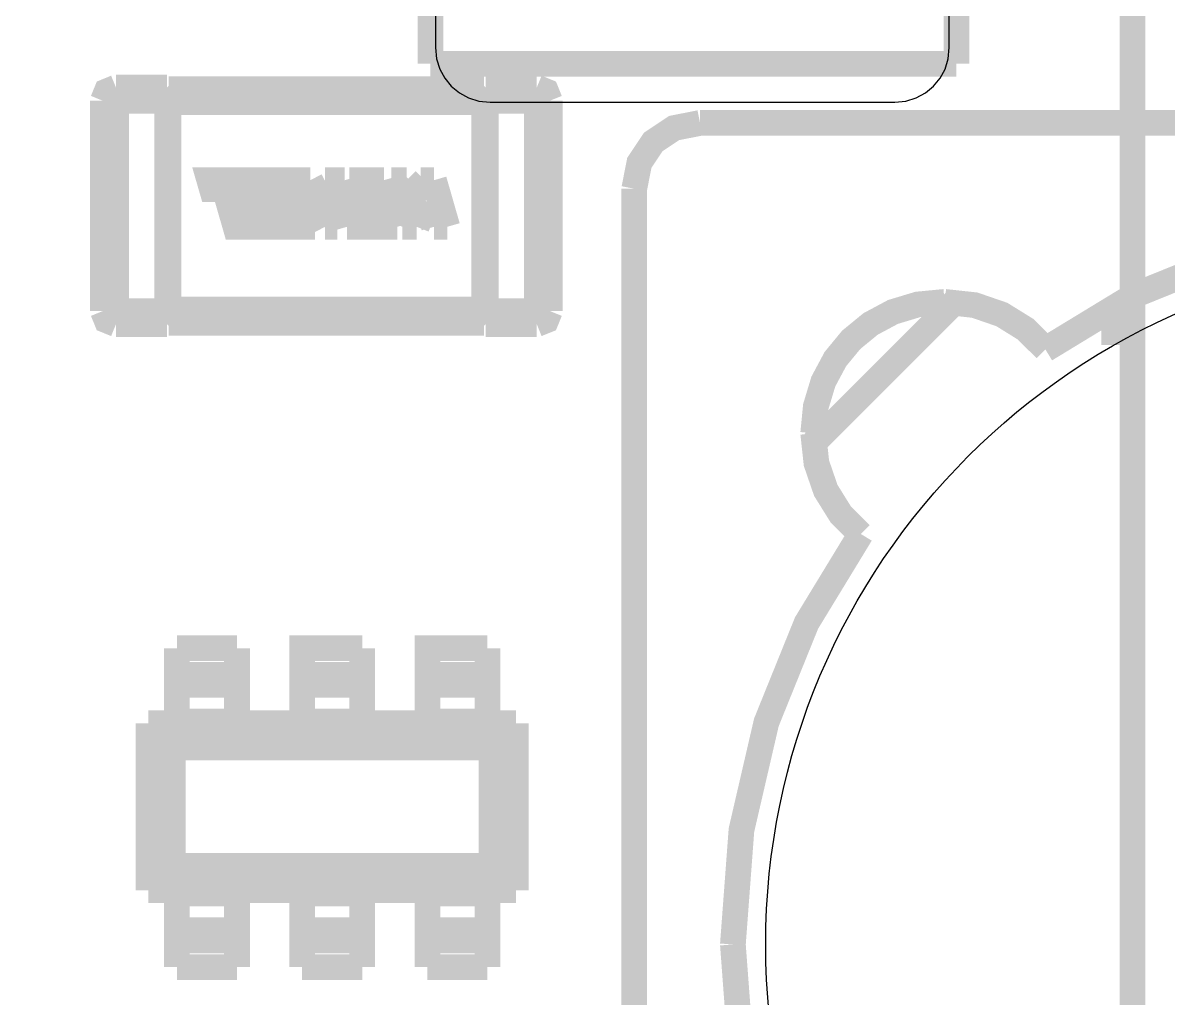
# Model space of a CAD drawing. Header units: millimetres. Extents: x 123.5 to 144.3, y 105.4 to 121.6.
# Drawn here: x 135.955 to 136.49, y 113.654 to 114.11 of the extents above; entities that cross this region are included whole.
import ezdxf

# ---------------------------------------------------------------- set-up
doc = ezdxf.new("R2010")
doc.units = ezdxf.units.MM
doc.layers.add('DESC', color=250, linetype='Continuous')

# ---------------------------------------------------------------- blocks, each defined once
blk = doc.blocks.new('board')
at = {"const_width": 0.008}
for points in [[(148.49515, 112.48751), (148.49515, 114.84971), (152.35342, 114.84971), (152.35342, 112.48751)], [(148.49515, 112.48751), (148.49515, 114.84971), (152.35342, 114.84971), (152.35342, 112.48751)], [(148.49515, 112.48751), (148.49515, 114.84971), (152.35342, 114.84971), (152.35342, 112.48751)], [(152.13484, 114.139), (152.13484, 114.38467)], [(152.29862, 114.139), (152.29862, 114.38467), (152.13484, 114.38467)], [(152.13484, 114.139), (152.13484, 114.38467)], [(152.29862, 114.139), (152.29862, 114.38467), (152.13484, 114.38467)], [(152.13484, 114.139), (152.13484, 114.38467)], [(152.29862, 114.139), (152.29862, 114.38467), (152.13484, 114.38467)], [(152.29862, 114.139), (152.13484, 114.139)], [(152.29862, 114.139), (152.13484, 114.139)], [(152.29862, 114.139), (152.13484, 114.139)], [(152.03692, 114.1316), (152.03401, 114.13041), (152.03283, 114.1275)], [(152.03692, 114.1316), (152.03401, 114.13041), (152.03283, 114.1275)], [(152.03692, 114.1316), (152.03401, 114.13041), (152.03283, 114.1275)], [(152.03692, 114.1316), (152.05281, 114.1316)], [(152.03692, 114.1275), (152.03692, 114.1316)], [(152.03692, 114.1316), (152.05281, 114.1316)], [(152.03692, 114.1275), (152.03692, 114.1316)], [(152.03692, 114.1316), (152.05281, 114.1316)], [(152.03692, 114.1275), (152.03692, 114.1316)], [(152.05281, 114.1316), (152.0533, 114.13112)], [(152.05281, 114.1275), (152.05281, 114.1316)], [(152.05281, 114.1316), (152.0533, 114.13112)], [(152.05281, 114.1275), (152.05281, 114.1316)], [(152.05281, 114.1316), (152.0533, 114.13112)], [(152.05281, 114.1275), (152.05281, 114.1316)], [(152.0533, 114.13141), (152.0533, 114.12934)], [(152.0533, 114.13141), (152.0533, 114.12934)], [(152.0533, 114.13141), (152.0533, 114.12934)], [(152.15157, 114.13115), (152.0533, 114.13115)], [(152.15157, 114.13115), (152.0533, 114.13115)], [(152.15157, 114.13115), (152.0533, 114.13115)], [(152.15206, 114.1316), (152.15157, 114.13112)], [(152.15206, 114.1316), (152.15157, 114.13112)], [(152.15206, 114.1316), (152.15157, 114.13112)], [(152.15157, 114.13111), (152.15158, 114.12934)], [(152.15157, 114.13111), (152.15158, 114.12934)], [(152.15157, 114.13111), (152.15158, 114.12934)], [(152.15206, 114.1316), (152.16795, 114.1316)], [(152.15206, 114.1316), (152.15206, 114.1275)], [(152.15206, 114.1316), (152.16795, 114.1316)], [(152.15206, 114.1316), (152.15206, 114.1275)], [(152.15206, 114.1316), (152.16795, 114.1316)], [(152.15206, 114.1316), (152.15206, 114.1275)], [(152.16795, 114.1316), (152.17086, 114.13041), (152.17204, 114.1275)], [(152.16795, 114.1316), (152.16795, 114.1275)], [(152.16795, 114.1316), (152.17086, 114.13041), (152.17204, 114.1275)], [(152.16795, 114.1316), (152.16795, 114.1275)], [(152.16795, 114.1316), (152.17086, 114.13041), (152.17204, 114.1275)], [(152.16795, 114.1316), (152.16795, 114.1275)], [(152.03283, 114.06199), (152.03283, 114.1275)], [(152.03283, 114.1275), (152.03692, 114.1275)], [(152.03283, 114.06199), (152.03283, 114.1275)], [(152.03283, 114.1275), (152.03692, 114.1275)], [(152.03283, 114.06199), (152.03283, 114.1275)], [(152.03283, 114.1275), (152.03692, 114.1275)], [(152.05281, 114.1275), (152.03692, 114.1275), (152.03692, 114.06199)], [(152.05281, 114.1275), (152.03692, 114.1275), (152.03692, 114.06199)], [(152.05281, 114.1275), (152.03692, 114.1275), (152.03692, 114.06199)], [(152.0533, 114.1275), (152.05281, 114.1275)], [(152.05281, 114.06199), (152.05281, 114.1275)], [(152.0533, 114.1275), (152.05281, 114.1275)], [(152.05281, 114.06199), (152.05281, 114.1275)], [(152.0533, 114.1275), (152.05281, 114.1275)], [(152.05281, 114.06199), (152.05281, 114.1275)], [(152.0533, 114.12728), (152.0533, 114.12934)], [(152.0533, 114.12728), (152.0533, 114.12934)], [(152.0533, 114.12728), (152.0533, 114.12934)], [(152.0533, 114.1275), (152.0533, 114.12705)], [(152.0533, 114.1275), (152.0533, 114.12705)], [(152.0533, 114.1275), (152.0533, 114.12705)], [(152.0533, 114.12705), (152.0533, 114.12701)], [(152.0533, 114.12705), (152.0533, 114.12701)], [(152.0533, 114.12705), (152.0533, 114.12701)], [(152.0533, 114.06248), (152.0533, 114.12701)], [(152.15157, 114.12701), (152.0533, 114.12701)], [(152.0533, 114.06248), (152.0533, 114.12701)], [(152.15157, 114.12701), (152.0533, 114.12701)], [(152.0533, 114.06248), (152.0533, 114.12701)], [(152.15157, 114.12701), (152.0533, 114.12701)], [(152.15157, 114.12758), (152.15158, 114.12934)], [(152.15157, 114.12758), (152.15158, 114.12934)], [(152.15157, 114.12758), (152.15158, 114.12934)], [(152.15157, 114.12705), (152.15157, 114.1275)], [(152.15206, 114.1275), (152.15157, 114.1275)], [(152.15157, 114.12705), (152.15157, 114.1275)], [(152.15206, 114.1275), (152.15157, 114.1275)], [(152.15157, 114.12705), (152.15157, 114.1275)], [(152.15206, 114.1275), (152.15157, 114.1275)], [(152.15157, 114.12701), (152.15157, 114.12705)], [(152.15157, 114.12701), (152.15157, 114.12705)], [(152.15157, 114.12701), (152.15157, 114.12705)], [(152.15157, 114.12701), (152.15157, 114.06248)], [(152.15157, 114.12701), (152.15157, 114.06248)], [(152.15157, 114.12701), (152.15157, 114.06248)], [(152.15206, 114.1275), (152.15206, 114.06199)], [(152.16795, 114.1275), (152.15206, 114.1275)], [(152.15206, 114.06199), (152.16795, 114.06199), (152.16795, 114.1275)], [(152.15206, 114.1275), (152.15206, 114.06199)], [(152.16795, 114.1275), (152.15206, 114.1275)], [(152.15206, 114.06199), (152.16795, 114.06199), (152.16795, 114.1275)], [(152.15206, 114.1275), (152.15206, 114.06199)], [(152.16795, 114.1275), (152.15206, 114.1275)], [(152.15206, 114.06199), (152.16795, 114.06199), (152.16795, 114.1275)], [(152.16795, 114.1275), (152.17204, 114.1275)], [(152.16795, 114.1275), (152.17204, 114.1275)], [(152.16795, 114.1275), (152.17204, 114.1275)], [(152.17204, 114.1275), (152.17204, 114.06199)], [(152.17204, 114.1275), (152.17204, 114.06199)], [(152.17204, 114.1275), (152.17204, 114.06199)], [(152.21878, 114.12058), (152.21072, 114.119), (152.20423, 114.11466), (152.19989, 114.10816), (152.19831, 114.1001)], [(152.21878, 114.12058), (152.21072, 114.119), (152.20423, 114.11466), (152.19989, 114.10816), (152.19831, 114.1001)], [(152.21878, 114.12058), (152.21072, 114.119), (152.20423, 114.11466), (152.19989, 114.10816), (152.19831, 114.1001)], [(152.68965, 114.12058), (152.21878, 114.12058)], [(152.68965, 114.12058), (152.21878, 114.12058)], [(152.68965, 114.12058), (152.21878, 114.12058)], [(152.08051, 114.09729), (152.08128, 114.09461), (152.08751, 114.09461), (152.08854, 114.091), (152.08171, 114.091), (152.08249, 114.08824), (152.09346, 114.08824), (152.08929, 114.10275), (152.06598, 114.10275), (152.06679, 114.09995), (152.07076, 114.09995), (152.07413, 114.08824), (152.07826, 114.08824), (152.07489, 114.09995), (152.07931, 114.09997), (152.08596, 114.09999), (152.08674, 114.09729), (152.08051, 114.09729)], [(152.08051, 114.09729), (152.08128, 114.09461), (152.08751, 114.09461), (152.08854, 114.091), (152.08171, 114.091), (152.08249, 114.08824), (152.09346, 114.08824), (152.08929, 114.10275), (152.06598, 114.10275), (152.06679, 114.09995), (152.07076, 114.09995), (152.07413, 114.08824), (152.07826, 114.08824), (152.07489, 114.09995), (152.07931, 114.09997), (152.08596, 114.09999), (152.08674, 114.09729), (152.08051, 114.09729)], [(152.08051, 114.09729), (152.08128, 114.09461), (152.08751, 114.09461), (152.08854, 114.091), (152.08171, 114.091), (152.08249, 114.08824), (152.09346, 114.08824), (152.08929, 114.10275), (152.06598, 114.10275), (152.06679, 114.09995), (152.07076, 114.09995), (152.07413, 114.08824), (152.07826, 114.08824), (152.07489, 114.09995), (152.07931, 114.09997), (152.08596, 114.09999), (152.08674, 114.09729), (152.08051, 114.09729)], [(152.09103, 114.10275), (152.0952, 114.08824)], [(152.0974, 114.10275), (152.09103, 114.10275)], [(152.09103, 114.10275), (152.0952, 114.08824)], [(152.0974, 114.10275), (152.09103, 114.10275)], [(152.09103, 114.10275), (152.0952, 114.08824)], [(152.0974, 114.10275), (152.09103, 114.10275)], [(152.10268, 114.09238), (152.0974, 114.10275)], [(152.10268, 114.09238), (152.0974, 114.10275)], [(152.10268, 114.09238), (152.0974, 114.10275)], [(152.10199, 114.10275), (152.10268, 114.09238)], [(152.10817, 114.10275), (152.10199, 114.10275)], [(152.10199, 114.10275), (152.10268, 114.09238)], [(152.10817, 114.10275), (152.10199, 114.10275)], [(152.10199, 114.10275), (152.10268, 114.09238)], [(152.10817, 114.10275), (152.10199, 114.10275)], [(152.11155, 114.091), (152.10817, 114.10275)], [(152.11155, 114.091), (152.10817, 114.10275)], [(152.11155, 114.091), (152.10817, 114.10275)], [(152.10962, 114.10275), (152.1104, 114.09999)], [(152.12034, 114.10275), (152.10962, 114.10275)], [(152.10962, 114.10275), (152.1104, 114.09999)], [(152.12034, 114.10275), (152.10962, 114.10275)], [(152.10962, 114.10275), (152.1104, 114.09999)], [(152.12034, 114.10275), (152.10962, 114.10275)], [(152.12451, 114.08824), (152.12034, 114.10275)], [(152.12451, 114.08824), (152.12034, 114.10275)], [(152.12451, 114.08824), (152.12034, 114.10275)], [(152.12263, 114.10275), (152.1294, 114.09612)], [(152.1274, 114.10275), (152.12263, 114.10275)], [(152.12263, 114.10275), (152.1294, 114.09612)], [(152.1274, 114.10275), (152.12263, 114.10275)], [(152.12263, 114.10275), (152.1294, 114.09612)], [(152.1274, 114.10275), (152.12263, 114.10275)], [(152.13357, 114.09656), (152.1274, 114.10275)], [(152.13357, 114.09656), (152.1274, 114.10275)], [(152.13357, 114.09656), (152.1274, 114.10275)], [(152.1318, 114.10275), (152.13357, 114.09656)], [(152.13593, 114.10275), (152.1318, 114.10275)], [(152.1318, 114.10275), (152.13357, 114.09656)], [(152.13593, 114.10275), (152.1318, 114.10275)], [(152.1318, 114.10275), (152.13357, 114.09656)], [(152.13593, 114.10275), (152.1318, 114.10275)], [(152.1401, 114.08824), (152.13593, 114.10275)], [(152.1401, 114.08824), (152.13593, 114.10275)], [(152.1401, 114.08824), (152.13593, 114.10275)], [(152.09516, 114.10122), (152.10202, 114.08824)], [(152.09889, 114.08824), (152.09516, 114.10122)], [(152.09516, 114.10122), (152.10202, 114.08824)], [(152.09889, 114.08824), (152.09516, 114.10122)], [(152.09516, 114.10122), (152.10202, 114.08824)], [(152.09889, 114.08824), (152.09516, 114.10122)], [(152.10516, 114.10116), (152.10888, 114.08824)], [(152.10589, 114.08824), (152.10516, 114.10116)], [(152.10516, 114.10116), (152.10888, 114.08824)], [(152.10589, 114.08824), (152.10516, 114.10116)], [(152.10516, 114.10116), (152.10888, 114.08824)], [(152.10589, 114.08824), (152.10516, 114.10116)], [(152.1104, 114.09999), (152.11701, 114.09999)], [(152.1104, 114.09999), (152.11701, 114.09999)], [(152.1104, 114.09999), (152.11701, 114.09999)], [(152.11701, 114.09999), (152.1178, 114.09729)], [(152.11701, 114.09999), (152.1178, 114.09729)], [(152.11701, 114.09999), (152.1178, 114.09729)], [(152.19831, 114.1001), (152.19831, 113.62924)], [(152.19831, 114.1001), (152.19831, 113.62924)], [(152.19831, 114.1001), (152.19831, 113.62924)], [(152.11157, 114.09729), (152.11234, 114.09461)], [(152.1178, 114.09729), (152.11157, 114.09729)], [(152.11157, 114.09729), (152.11234, 114.09461)], [(152.1178, 114.09729), (152.11157, 114.09729)], [(152.11157, 114.09729), (152.11234, 114.09461)], [(152.1178, 114.09729), (152.11157, 114.09729)], [(152.11234, 114.09461), (152.11857, 114.09461)], [(152.11234, 114.09461), (152.11857, 114.09461)], [(152.11234, 114.09461), (152.11857, 114.09461)], [(152.11857, 114.09461), (152.11959, 114.091)], [(152.11857, 114.09461), (152.11959, 114.091)], [(152.11857, 114.09461), (152.11959, 114.091)], [(152.1294, 114.09612), (152.12613, 114.08824)], [(152.1294, 114.09612), (152.12613, 114.08824)], [(152.1294, 114.09612), (152.12613, 114.08824)], [(152.13055, 114.08824), (152.13371, 114.09612)], [(152.13055, 114.08824), (152.13371, 114.09612)], [(152.13055, 114.08824), (152.13371, 114.09612)], [(152.13371, 114.09612), (152.13597, 114.08824)], [(152.13371, 114.09612), (152.13597, 114.08824)], [(152.13371, 114.09612), (152.13597, 114.08824)], [(152.11959, 114.091), (152.11155, 114.091)], [(152.11959, 114.091), (152.11155, 114.091)], [(152.11959, 114.091), (152.11155, 114.091)], [(152.0952, 114.08824), (152.09889, 114.08824)], [(152.0952, 114.08824), (152.09889, 114.08824)], [(152.0952, 114.08824), (152.09889, 114.08824)], [(152.10202, 114.08824), (152.10589, 114.08824)], [(152.10202, 114.08824), (152.10589, 114.08824)], [(152.10202, 114.08824), (152.10589, 114.08824)], [(152.10888, 114.08824), (152.12451, 114.08824)], [(152.10888, 114.08824), (152.12451, 114.08824)], [(152.10888, 114.08824), (152.12451, 114.08824)], [(152.12613, 114.08824), (152.13055, 114.08824)], [(152.12613, 114.08824), (152.13055, 114.08824)], [(152.12613, 114.08824), (152.13055, 114.08824)], [(152.13597, 114.08824), (152.1401, 114.08824)], [(152.13597, 114.08824), (152.1401, 114.08824)], [(152.13597, 114.08824), (152.1401, 114.08824)], [(152.45421, 114.08987), (152.41856, 114.0872), (152.385, 114.07943), (152.35408, 114.06692), (152.32634, 114.05004)], [(152.45421, 114.08987), (152.41856, 114.0872), (152.385, 114.07943), (152.35408, 114.06692), (152.32634, 114.05004)], [(152.45421, 114.08987), (152.41856, 114.0872), (152.385, 114.07943), (152.35408, 114.06692), (152.32634, 114.05004)], [(152.0533, 114.06248), (152.0533, 114.06244)], [(152.0533, 114.06248), (152.15157, 114.06248)], [(152.0533, 114.06248), (152.0533, 114.06244)], [(152.0533, 114.06248), (152.15157, 114.06248)], [(152.0533, 114.06248), (152.0533, 114.06244)], [(152.0533, 114.06248), (152.15157, 114.06248)], [(152.0533, 114.06244), (152.0533, 114.06199)], [(152.0533, 114.06244), (152.0533, 114.06199)], [(152.0533, 114.06244), (152.0533, 114.06199)], [(152.15157, 114.06244), (152.15157, 114.06248)], [(152.15157, 114.06244), (152.15157, 114.06248)], [(152.15157, 114.06244), (152.15157, 114.06248)], [(152.15157, 114.06199), (152.15157, 114.06244)], [(152.15157, 114.06199), (152.15157, 114.06244)], [(152.15157, 114.06199), (152.15157, 114.06244)], [(152.15157, 114.06221), (152.15157, 114.06015)], [(152.15157, 114.06221), (152.15157, 114.06015)], [(152.15157, 114.06221), (152.15157, 114.06015)], [(152.29498, 114.06485), (152.2866, 114.06404), (152.27886, 114.0617), (152.2719, 114.05797), (152.26587, 114.05302), (152.26091, 114.04699), (152.25719, 114.04002), (152.25485, 114.03228), (152.25403, 114.02391)], [(152.29498, 114.06485), (152.2866, 114.06404), (152.27886, 114.0617), (152.2719, 114.05797), (152.26587, 114.05302), (152.26091, 114.04699), (152.25719, 114.04002), (152.25485, 114.03228), (152.25403, 114.02391)], [(152.29498, 114.06485), (152.2866, 114.06404), (152.27886, 114.0617), (152.2719, 114.05797), (152.26587, 114.05302), (152.26091, 114.04699), (152.25719, 114.04002), (152.25485, 114.03228), (152.25403, 114.02391)], [(152.29806, 114.06474), (152.25415, 114.02082)], [(152.29806, 114.06474), (152.25415, 114.02082)], [(152.29806, 114.06474), (152.25415, 114.02082)], [(152.29498, 114.06485), (152.30428, 114.06384), (152.31276, 114.06092), (152.32022, 114.05629), (152.32643, 114.05012)], [(152.29498, 114.06485), (152.30428, 114.06384), (152.31276, 114.06092), (152.32022, 114.05629), (152.32643, 114.05012)], [(152.29498, 114.06485), (152.30428, 114.06384), (152.31276, 114.06092), (152.32022, 114.05629), (152.32643, 114.05012)], [(152.34776, 114.06312), (152.34776, 114.05142)], [(152.34776, 114.06312), (152.34776, 114.05142)], [(152.34776, 114.06312), (152.34776, 114.05142)], [(152.35185, 114.06526), (152.35185, 114.05369)], [(152.35185, 114.06526), (152.35185, 114.05369)], [(152.35185, 114.06526), (152.35185, 114.05369)], [(152.03692, 114.0579), (152.03401, 114.05908), (152.03283, 114.06199)], [(152.03692, 114.06199), (152.03283, 114.06199)], [(152.03692, 114.0579), (152.03401, 114.05908), (152.03283, 114.06199)], [(152.03692, 114.06199), (152.03283, 114.06199)], [(152.03692, 114.0579), (152.03401, 114.05908), (152.03283, 114.06199)], [(152.03692, 114.06199), (152.03283, 114.06199)], [(152.03692, 114.06199), (152.05281, 114.06199)], [(152.03692, 114.0579), (152.03692, 114.06199)], [(152.03692, 114.06199), (152.05281, 114.06199)], [(152.03692, 114.0579), (152.03692, 114.06199)], [(152.03692, 114.06199), (152.05281, 114.06199)], [(152.03692, 114.0579), (152.03692, 114.06199)], [(152.0533, 114.06199), (152.05281, 114.06199)], [(152.05281, 114.0579), (152.05281, 114.06199)], [(152.0533, 114.06199), (152.05281, 114.06199)], [(152.05281, 114.0579), (152.05281, 114.06199)], [(152.0533, 114.06199), (152.05281, 114.06199)], [(152.05281, 114.0579), (152.05281, 114.06199)], [(152.0533, 114.06191), (152.05329, 114.06015)], [(152.0533, 114.06191), (152.05329, 114.06015)], [(152.0533, 114.06191), (152.05329, 114.06015)], [(152.0533, 114.05838), (152.05329, 114.06015)], [(152.0533, 114.05838), (152.05329, 114.06015)], [(152.0533, 114.05838), (152.05329, 114.06015)], [(152.15206, 114.06199), (152.15157, 114.06199)], [(152.15206, 114.06199), (152.15157, 114.06199)], [(152.15206, 114.06199), (152.15157, 114.06199)], [(152.15157, 114.05808), (152.15157, 114.06015)], [(152.15157, 114.05808), (152.15157, 114.06015)], [(152.15157, 114.05808), (152.15157, 114.06015)], [(152.15206, 114.06199), (152.15206, 114.0579)], [(152.15206, 114.06199), (152.15206, 114.0579)], [(152.15206, 114.06199), (152.15206, 114.0579)], [(152.16795, 114.0579), (152.17086, 114.05908), (152.17204, 114.06199)], [(152.16795, 114.06199), (152.16795, 114.0579)], [(152.17204, 114.06199), (152.16795, 114.06199)], [(152.16795, 114.0579), (152.17086, 114.05908), (152.17204, 114.06199)], [(152.16795, 114.06199), (152.16795, 114.0579)], [(152.17204, 114.06199), (152.16795, 114.06199)], [(152.16795, 114.0579), (152.17086, 114.05908), (152.17204, 114.06199)], [(152.16795, 114.06199), (152.16795, 114.0579)], [(152.17204, 114.06199), (152.16795, 114.06199)], [(152.05281, 114.0579), (152.03692, 114.0579)], [(152.05281, 114.0579), (152.03692, 114.0579)], [(152.05281, 114.0579), (152.03692, 114.0579)], [(152.05281, 114.0579), (152.0533, 114.05837)], [(152.05281, 114.0579), (152.0533, 114.05837)], [(152.05281, 114.0579), (152.0533, 114.05837)], [(152.15157, 114.05835), (152.0533, 114.05835)], [(152.15157, 114.05835), (152.0533, 114.05835)], [(152.15157, 114.05835), (152.0533, 114.05835)], [(152.15206, 114.0579), (152.15157, 114.05837)], [(152.15206, 114.0579), (152.15157, 114.05837)], [(152.15206, 114.0579), (152.15157, 114.05837)], [(152.16795, 114.0579), (152.15206, 114.0579)], [(152.16795, 114.0579), (152.15206, 114.0579)], [(152.16795, 114.0579), (152.15206, 114.0579)], [(152.26877, 113.99245), (152.2626, 113.99866), (152.25796, 114.00612), (152.25504, 114.01461), (152.25403, 114.02391)], [(152.26877, 113.99245), (152.2626, 113.99866), (152.25796, 114.00612), (152.25504, 114.01461), (152.25403, 114.02391)], [(152.26877, 113.99245), (152.2626, 113.99866), (152.25796, 114.00612), (152.25504, 114.01461), (152.25403, 114.02391)], [(152.26885, 113.99255), (152.25196, 113.9648), (152.23946, 113.93388), (152.23169, 113.90033), (152.22902, 113.86467)], [(152.26885, 113.99255), (152.25196, 113.9648), (152.23946, 113.93388), (152.23169, 113.90033), (152.22902, 113.86467)], [(152.26885, 113.99255), (152.25196, 113.9648), (152.23946, 113.93388), (152.23169, 113.90033), (152.22902, 113.86467)], [(152.0746, 113.95696), (152.05588, 113.95696)], [(152.05588, 113.95696), (152.05588, 113.94864)], [(152.0746, 113.95696), (152.05588, 113.95696)], [(152.05588, 113.95696), (152.05588, 113.94864)], [(152.0746, 113.95696), (152.05588, 113.95696)], [(152.05588, 113.95696), (152.05588, 113.94864)], [(152.0746, 113.95696), (152.0746, 113.94864)], [(152.0746, 113.95696), (152.0746, 113.94864)], [(152.0746, 113.95696), (152.0746, 113.94864)], [(152.1136, 113.95696), (152.09488, 113.95696), (152.09488, 113.94864)], [(152.1136, 113.95696), (152.09488, 113.95696), (152.09488, 113.94864)], [(152.1136, 113.95696), (152.09488, 113.95696), (152.09488, 113.94864)], [(152.1136, 113.95696), (152.1136, 113.94864)], [(152.1136, 113.95696), (152.1136, 113.94864)], [(152.1136, 113.95696), (152.1136, 113.94864)], [(152.1526, 113.95696), (152.13388, 113.95696), (152.13388, 113.94864)], [(152.1526, 113.95696), (152.13388, 113.95696), (152.13388, 113.94864)], [(152.1526, 113.95696), (152.13388, 113.95696), (152.13388, 113.94864)], [(152.1526, 113.95696), (152.1526, 113.94864)], [(152.1526, 113.95696), (152.1526, 113.94864)], [(152.1526, 113.95696), (152.1526, 113.94864)], [(152.05588, 113.94864), (152.05588, 113.94552)], [(152.0746, 113.94864), (152.05588, 113.94864)], [(152.05588, 113.94864), (152.05588, 113.94552)], [(152.0746, 113.94864), (152.05588, 113.94864)], [(152.05588, 113.94864), (152.05588, 113.94552)], [(152.0746, 113.94864), (152.05588, 113.94864)], [(152.0746, 113.94864), (152.0746, 113.94552)], [(152.0746, 113.94864), (152.0746, 113.94552)], [(152.0746, 113.94864), (152.0746, 113.94552)], [(152.09488, 113.94864), (152.09488, 113.94552)], [(152.1136, 113.94864), (152.09488, 113.94864)], [(152.09488, 113.94864), (152.09488, 113.94552)], [(152.1136, 113.94864), (152.09488, 113.94864)], [(152.09488, 113.94864), (152.09488, 113.94552)], [(152.1136, 113.94864), (152.09488, 113.94864)], [(152.1136, 113.94864), (152.1136, 113.94552)], [(152.1136, 113.94864), (152.1136, 113.94552)], [(152.1136, 113.94864), (152.1136, 113.94552)], [(152.13388, 113.94864), (152.13388, 113.94552)], [(152.1526, 113.94864), (152.13388, 113.94864)], [(152.13388, 113.94864), (152.13388, 113.94552)], [(152.1526, 113.94864), (152.13388, 113.94864)], [(152.13388, 113.94864), (152.13388, 113.94552)], [(152.1526, 113.94864), (152.13388, 113.94864)], [(152.1526, 113.94864), (152.1526, 113.94552)], [(152.1526, 113.94864), (152.1526, 113.94552)], [(152.1526, 113.94864), (152.1526, 113.94552)], [(152.05588, 113.94552), (152.0746, 113.94552), (152.0746, 113.93408)], [(152.05588, 113.94552), (152.05588, 113.93408)], [(152.05588, 113.94552), (152.0746, 113.94552), (152.0746, 113.93408)], [(152.05588, 113.94552), (152.05588, 113.93408)], [(152.05588, 113.94552), (152.0746, 113.94552), (152.0746, 113.93408)], [(152.05588, 113.94552), (152.05588, 113.93408)], [(152.09488, 113.94552), (152.1136, 113.94552)], [(152.09488, 113.94552), (152.09488, 113.93408)], [(152.09488, 113.94552), (152.1136, 113.94552)], [(152.09488, 113.94552), (152.09488, 113.93408)], [(152.09488, 113.94552), (152.1136, 113.94552)], [(152.09488, 113.94552), (152.09488, 113.93408)], [(152.1136, 113.94552), (152.1136, 113.93408)], [(152.1136, 113.94552), (152.1136, 113.93408)], [(152.1136, 113.94552), (152.1136, 113.93408)], [(152.13388, 113.94552), (152.1526, 113.94552)], [(152.13388, 113.94552), (152.13388, 113.93408)], [(152.13388, 113.94552), (152.1526, 113.94552)], [(152.13388, 113.94552), (152.13388, 113.93408)], [(152.13388, 113.94552), (152.1526, 113.94552)], [(152.13388, 113.94552), (152.13388, 113.93408)], [(152.1526, 113.94552), (152.1526, 113.93408)], [(152.1526, 113.94552), (152.1526, 113.93408)], [(152.1526, 113.94552), (152.1526, 113.93408)], [(152.05588, 113.93408), (152.05588, 113.93318)], [(152.0746, 113.93408), (152.05588, 113.93408)], [(152.05588, 113.93408), (152.05588, 113.93318)], [(152.0746, 113.93408), (152.05588, 113.93408)], [(152.05588, 113.93408), (152.05588, 113.93318)], [(152.0746, 113.93408), (152.05588, 113.93408)], [(152.0746, 113.93408), (152.0746, 113.93318)], [(152.0746, 113.93408), (152.0746, 113.93318)], [(152.0746, 113.93408), (152.0746, 113.93318)], [(152.09488, 113.93408), (152.09488, 113.93318)], [(152.1136, 113.93408), (152.09488, 113.93408)], [(152.09488, 113.93408), (152.09488, 113.93318)], [(152.1136, 113.93408), (152.09488, 113.93408)], [(152.09488, 113.93408), (152.09488, 113.93318)], [(152.1136, 113.93408), (152.09488, 113.93408)], [(152.1136, 113.93408), (152.1136, 113.93318)], [(152.1136, 113.93408), (152.1136, 113.93318)], [(152.1136, 113.93408), (152.1136, 113.93318)], [(152.13388, 113.93408), (152.13388, 113.93318)], [(152.1526, 113.93408), (152.13388, 113.93408)], [(152.13388, 113.93408), (152.13388, 113.93318)], [(152.1526, 113.93408), (152.13388, 113.93408)], [(152.13388, 113.93408), (152.13388, 113.93318)], [(152.1526, 113.93408), (152.13388, 113.93408)], [(152.1526, 113.93408), (152.1526, 113.93318)], [(152.1526, 113.93408), (152.1526, 113.93318)], [(152.1526, 113.93408), (152.1526, 113.93318)], [(152.04704, 113.93356), (152.05588, 113.93356)], [(152.05461, 113.92599), (152.04704, 113.93356)], [(152.04704, 113.88156), (152.04704, 113.93356)], [(152.04704, 113.93356), (152.05588, 113.93356)], [(152.05461, 113.92599), (152.04704, 113.93356)], [(152.04704, 113.88156), (152.04704, 113.93356)], [(152.04704, 113.93356), (152.05588, 113.93356)], [(152.05461, 113.92599), (152.04704, 113.93356)], [(152.04704, 113.88156), (152.04704, 113.93356)], [(152.05588, 113.93318), (152.0746, 113.93318)], [(152.05588, 113.93318), (152.0746, 113.93318)], [(152.05588, 113.93318), (152.0746, 113.93318)], [(152.0746, 113.93356), (152.09488, 113.93356)], [(152.0746, 113.93356), (152.09488, 113.93356)], [(152.0746, 113.93356), (152.09488, 113.93356)], [(152.09488, 113.93318), (152.1136, 113.93318)], [(152.09488, 113.93318), (152.1136, 113.93318)], [(152.09488, 113.93318), (152.1136, 113.93318)], [(152.1136, 113.93356), (152.13388, 113.93356)], [(152.1136, 113.93356), (152.13388, 113.93356)], [(152.1136, 113.93356), (152.13388, 113.93356)], [(152.13388, 113.93318), (152.1526, 113.93318)], [(152.13388, 113.93318), (152.1526, 113.93318)], [(152.13388, 113.93318), (152.1526, 113.93318)], [(152.1526, 113.93356), (152.16144, 113.93356)], [(152.1526, 113.93356), (152.16144, 113.93356)], [(152.1526, 113.93356), (152.16144, 113.93356)], [(152.16144, 113.93356), (152.15387, 113.92599)], [(152.16144, 113.93356), (152.15387, 113.92599)], [(152.16144, 113.93356), (152.15387, 113.92599)], [(152.16144, 113.93356), (152.16144, 113.88156)], [(152.16144, 113.93356), (152.16144, 113.88156)], [(152.16144, 113.93356), (152.16144, 113.88156)], [(152.05461, 113.92599), (152.05461, 113.88913), (152.15387, 113.88913), (152.15387, 113.92599)], [(152.05461, 113.92599), (152.15387, 113.92599)], [(152.05461, 113.92599), (152.05461, 113.88913), (152.15387, 113.88913), (152.15387, 113.92599)], [(152.05461, 113.92599), (152.15387, 113.92599)], [(152.05461, 113.92599), (152.05461, 113.88913), (152.15387, 113.88913), (152.15387, 113.92599)], [(152.05461, 113.92599), (152.15387, 113.92599)], [(152.04704, 113.88156), (152.05461, 113.88913)], [(152.04704, 113.88156), (152.05461, 113.88913)], [(152.04704, 113.88156), (152.05461, 113.88913)], [(152.15387, 113.88913), (152.16144, 113.88156)], [(152.15387, 113.88913), (152.16144, 113.88156)], [(152.15387, 113.88913), (152.16144, 113.88156)], [(152.05588, 113.88156), (152.04704, 113.88156)], [(152.05588, 113.88156), (152.04704, 113.88156)], [(152.05588, 113.88156), (152.04704, 113.88156)], [(152.0746, 113.88194), (152.05588, 113.88194)], [(152.05588, 113.88052), (152.05588, 113.88194)], [(152.0746, 113.88194), (152.05588, 113.88194)], [(152.05588, 113.88052), (152.05588, 113.88194)], [(152.0746, 113.88194), (152.05588, 113.88194)], [(152.05588, 113.88052), (152.05588, 113.88194)], [(152.0746, 113.86908), (152.05588, 113.86908), (152.05588, 113.88052)], [(152.05588, 113.88052), (152.0746, 113.88052)], [(152.0746, 113.86908), (152.05588, 113.86908), (152.05588, 113.88052)], [(152.05588, 113.88052), (152.0746, 113.88052)], [(152.0746, 113.86908), (152.05588, 113.86908), (152.05588, 113.88052)], [(152.05588, 113.88052), (152.0746, 113.88052)], [(152.0746, 113.88052), (152.0746, 113.88194)], [(152.0746, 113.88052), (152.0746, 113.88194)], [(152.0746, 113.88052), (152.0746, 113.88194)], [(152.09488, 113.88156), (152.0746, 113.88156)], [(152.09488, 113.88156), (152.0746, 113.88156)], [(152.09488, 113.88156), (152.0746, 113.88156)], [(152.0746, 113.86908), (152.0746, 113.88052)], [(152.0746, 113.86908), (152.0746, 113.88052)], [(152.0746, 113.86908), (152.0746, 113.88052)], [(152.1136, 113.88194), (152.09488, 113.88194)], [(152.09488, 113.88052), (152.09488, 113.88194)], [(152.1136, 113.88194), (152.09488, 113.88194)], [(152.09488, 113.88052), (152.09488, 113.88194)], [(152.1136, 113.88194), (152.09488, 113.88194)], [(152.09488, 113.88052), (152.09488, 113.88194)], [(152.1136, 113.86908), (152.09488, 113.86908), (152.09488, 113.88052)], [(152.09488, 113.88052), (152.1136, 113.88052)], [(152.1136, 113.86908), (152.09488, 113.86908), (152.09488, 113.88052)], [(152.09488, 113.88052), (152.1136, 113.88052)], [(152.1136, 113.86908), (152.09488, 113.86908), (152.09488, 113.88052)], [(152.09488, 113.88052), (152.1136, 113.88052)], [(152.1136, 113.88052), (152.1136, 113.88194)], [(152.1136, 113.88052), (152.1136, 113.88194)], [(152.1136, 113.88052), (152.1136, 113.88194)], [(152.13388, 113.88156), (152.1136, 113.88156)], [(152.13388, 113.88156), (152.1136, 113.88156)], [(152.13388, 113.88156), (152.1136, 113.88156)], [(152.1136, 113.86908), (152.1136, 113.88052)], [(152.1136, 113.86908), (152.1136, 113.88052)], [(152.1136, 113.86908), (152.1136, 113.88052)], [(152.1526, 113.88194), (152.13388, 113.88194)], [(152.13388, 113.88052), (152.13388, 113.88194)], [(152.1526, 113.88194), (152.13388, 113.88194)], [(152.13388, 113.88052), (152.13388, 113.88194)], [(152.1526, 113.88194), (152.13388, 113.88194)], [(152.13388, 113.88052), (152.13388, 113.88194)], [(152.1526, 113.86908), (152.13388, 113.86908), (152.13388, 113.88052)], [(152.13388, 113.88052), (152.1526, 113.88052)], [(152.1526, 113.86908), (152.13388, 113.86908), (152.13388, 113.88052)], [(152.13388, 113.88052), (152.1526, 113.88052)], [(152.1526, 113.86908), (152.13388, 113.86908), (152.13388, 113.88052)], [(152.13388, 113.88052), (152.1526, 113.88052)], [(152.1526, 113.88052), (152.1526, 113.88194)], [(152.1526, 113.88052), (152.1526, 113.88194)], [(152.1526, 113.88052), (152.1526, 113.88194)], [(152.16144, 113.88156), (152.1526, 113.88156)], [(152.16144, 113.88156), (152.1526, 113.88156)], [(152.16144, 113.88156), (152.1526, 113.88156)], [(152.1526, 113.86908), (152.1526, 113.88052)], [(152.1526, 113.86908), (152.1526, 113.88052)], [(152.1526, 113.86908), (152.1526, 113.88052)], [(152.05588, 113.86596), (152.05588, 113.86908)], [(152.05588, 113.86596), (152.05588, 113.86908)], [(152.05588, 113.86596), (152.05588, 113.86908)], [(152.05588, 113.85764), (152.05588, 113.86596)], [(152.05588, 113.86596), (152.0746, 113.86596)], [(152.05588, 113.85764), (152.05588, 113.86596)], [(152.05588, 113.86596), (152.0746, 113.86596)], [(152.05588, 113.85764), (152.05588, 113.86596)], [(152.05588, 113.86596), (152.0746, 113.86596)], [(152.0746, 113.86596), (152.0746, 113.86908)], [(152.0746, 113.86596), (152.0746, 113.86908)], [(152.0746, 113.86596), (152.0746, 113.86908)], [(152.0746, 113.85764), (152.0746, 113.86596)], [(152.0746, 113.85764), (152.0746, 113.86596)], [(152.0746, 113.85764), (152.0746, 113.86596)], [(152.09488, 113.86596), (152.09488, 113.86908)], [(152.09488, 113.86596), (152.09488, 113.86908)], [(152.09488, 113.86596), (152.09488, 113.86908)], [(152.09488, 113.85764), (152.09488, 113.86596)], [(152.09488, 113.86596), (152.1136, 113.86596)], [(152.09488, 113.85764), (152.09488, 113.86596)], [(152.09488, 113.86596), (152.1136, 113.86596)], [(152.09488, 113.85764), (152.09488, 113.86596)], [(152.09488, 113.86596), (152.1136, 113.86596)], [(152.1136, 113.86596), (152.1136, 113.86908)], [(152.1136, 113.86596), (152.1136, 113.86908)], [(152.1136, 113.86596), (152.1136, 113.86908)], [(152.1136, 113.85764), (152.1136, 113.86596)], [(152.1136, 113.85764), (152.1136, 113.86596)], [(152.1136, 113.85764), (152.1136, 113.86596)], [(152.13388, 113.86596), (152.13388, 113.86908)], [(152.13388, 113.86596), (152.13388, 113.86908)], [(152.13388, 113.86596), (152.13388, 113.86908)], [(152.13388, 113.85764), (152.13388, 113.86596)], [(152.13388, 113.86596), (152.1526, 113.86596)], [(152.13388, 113.85764), (152.13388, 113.86596)], [(152.13388, 113.86596), (152.1526, 113.86596)], [(152.13388, 113.85764), (152.13388, 113.86596)], [(152.13388, 113.86596), (152.1526, 113.86596)], [(152.1526, 113.86596), (152.1526, 113.86908)], [(152.1526, 113.86596), (152.1526, 113.86908)], [(152.1526, 113.86596), (152.1526, 113.86908)], [(152.1526, 113.85764), (152.1526, 113.86596)], [(152.1526, 113.85764), (152.1526, 113.86596)], [(152.1526, 113.85764), (152.1526, 113.86596)], [(152.26885, 113.73679), (152.25196, 113.76454), (152.23946, 113.79546), (152.23169, 113.82902), (152.22902, 113.86467)], [(152.26885, 113.73679), (152.25196, 113.76454), (152.23946, 113.79546), (152.23169, 113.82902), (152.22902, 113.86467)], [(152.26885, 113.73679), (152.25196, 113.76454), (152.23946, 113.79546), (152.23169, 113.82902), (152.22902, 113.86467)], [(152.05588, 113.85764), (152.0746, 113.85764)], [(152.05588, 113.85764), (152.0746, 113.85764)], [(152.05588, 113.85764), (152.0746, 113.85764)], [(152.09488, 113.85764), (152.1136, 113.85764)], [(152.09488, 113.85764), (152.1136, 113.85764)], [(152.09488, 113.85764), (152.1136, 113.85764)], [(152.13388, 113.85764), (152.1526, 113.85764)], [(152.13388, 113.85764), (152.1526, 113.85764)], [(152.13388, 113.85764), (152.1526, 113.85764)]]:
    blk.add_lwpolyline(points, dxfattribs=at)
blk.add_lwpolyline([(152.13642, 114.36007), (152.13642, 114.14407), (152.13676, 114.1406), (152.13773, 114.13738), (152.13928, 114.13449), (152.14133, 114.13199), (152.14384, 114.12993), (152.14673, 114.12838), (152.14994, 114.12741), (152.15342, 114.12707), (152.27942, 114.12707), (152.28289, 114.12741), (152.28611, 114.12838), (152.289, 114.12993), (152.2915, 114.13199), (152.29356, 114.13449), (152.29511, 114.13738), (152.29608, 114.1406), (152.29642, 114.14407), (152.29642, 114.14407), (152.29642, 114.36007)])
blk.add_circle((152.45421, 113.86467), 0.21496)
blk.add_circle((152.45421, 113.86467), 0.21496)
blk.add_circle((152.45421, 113.86467), 0.21496)

msp = doc.modelspace()

# ---------------------------------------------------------------- block references
at = {"layer": 'DESC', "xscale": 1.5, "yscale": 1.5, "zscale": 1.5}
msp.add_blockref('board', (-92.05672, -57.11773), dxfattribs=at)

doc.saveas('drawing.dxf')
